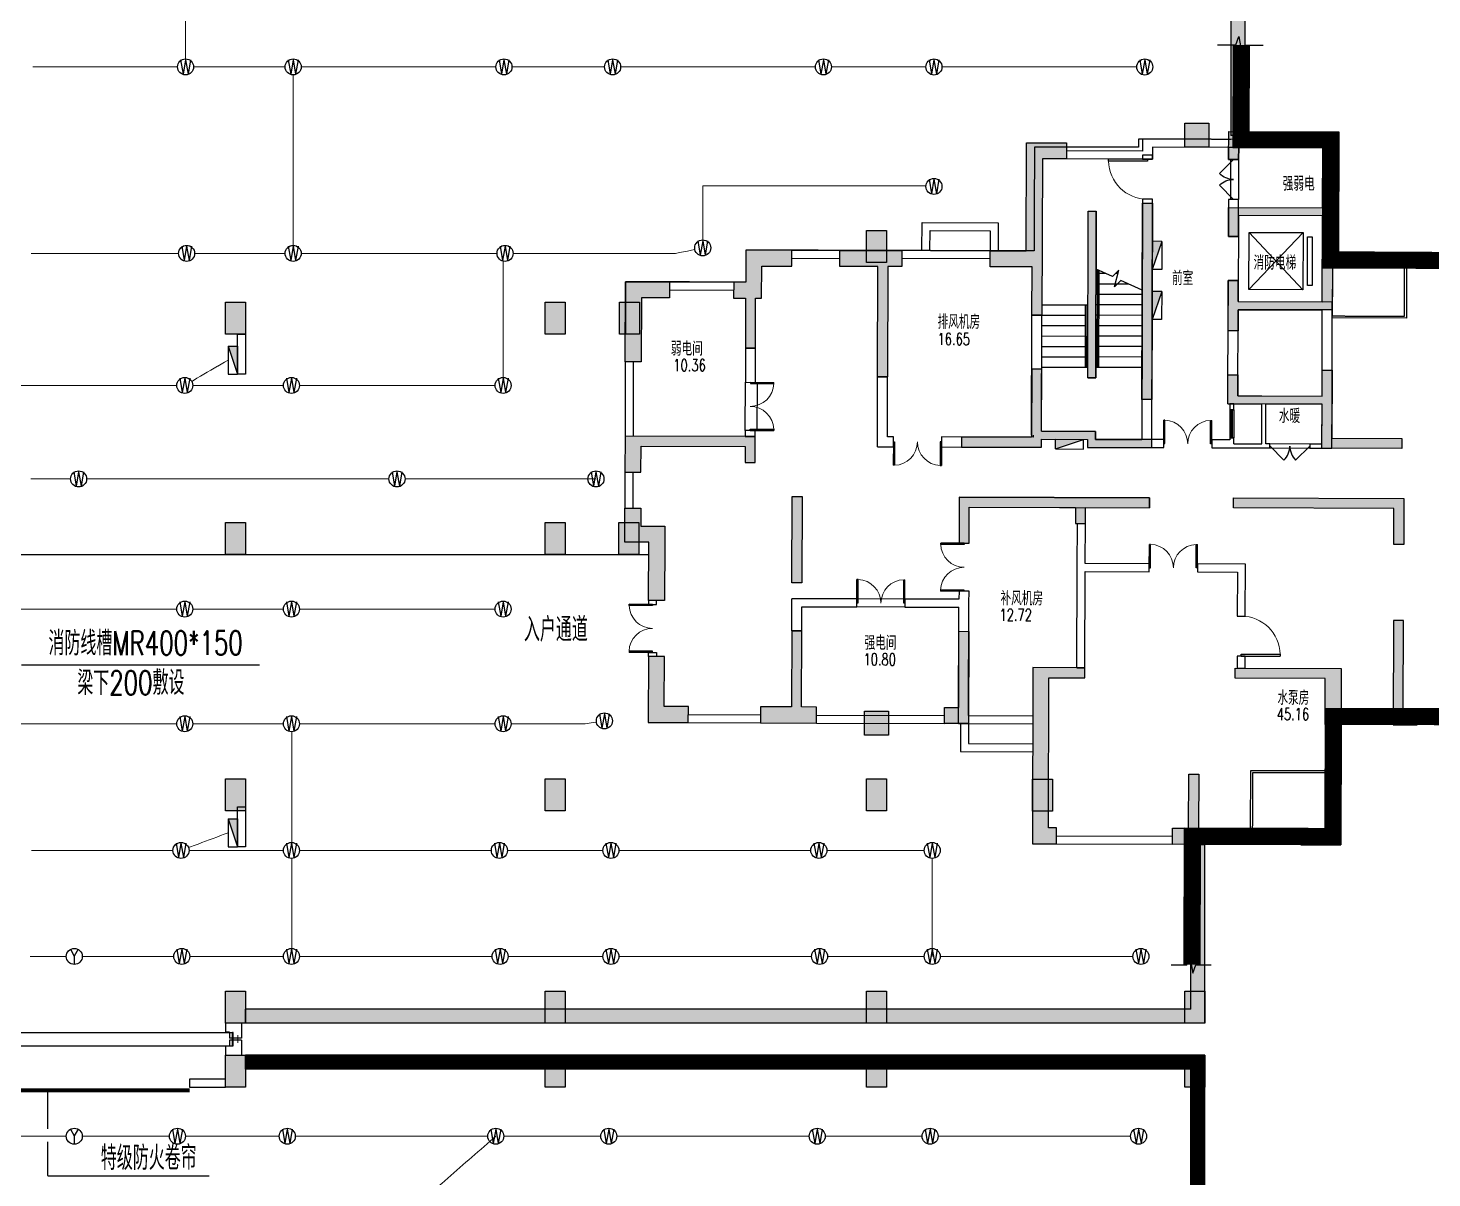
# Model space of a CAD drawing. Extents: x -1348811 to 123514, y -640545 to 749356.
# Drawn here: x -527251 to -492196, y -132124 to -103422 of the extents above; entities that cross this region are included whole.
import ezdxf
from ezdxf.enums import TextEntityAlignment as Align

# ---------------------------------------------------------------- set-up
doc = ezdxf.new("R2010")
doc.units = 0
doc.header["$LTSCALE"] = 10
doc.header["$MEASUREMENT"] = 0
for name, pattern in [('BORDER', [1.75, 0.5, -0.25, 0.5, -0.25, 0, -0.25]), ('DASH', [0.35, 0.25, -0.1]), ('常规', [20, 10, 0, 10])]:
    doc.linetypes.add(name, pattern=pattern)
doc.layers.get('0').update_dxf_attribs({"linetype": 'CONTINUOUS'})
for name, color, linetype in [('A-STAIRS', 9, 'CONTINUOUS'), ('COLU', 1, 'CONTINUOUS'), ('COLU_HATCH', 252, 'CONTINUOUS'), ('DIM_SYMB', 3, 'CONTINUOUS'), ('dxh', 252, 'CONTINUOUS'), ('dxsqt', 1, 'CONTINUOUS'), ('HT-TEXT', 7, 'CONTINUOUS'), ('jlq', 1, 'CONTINUOUS'), ('JPS-J-0', 6, 'CONTINUOUS'), ('JPS-WALL', 7, 'CONTINUOUS'), ('JPS-X', 1, 'BORDER'), ('JPS-XHS', 7, 'CONTINUOUS'), ('jz', 121, 'CONTINUOUS'), ('PUB_HATCH', 9, 'CONTINUOUS'), ('RD-equip', 3, 'CONTINUOUS'), ('RD-Text', 4, 'CONTINUOUS'), ('STAIR', 9, 'CONTINUOUS'), ('STAIRS', 9, 'CONTINUOUS'), ('TEXT', 7, 'CONTINUOUS'), ('wall', 8, 'CONTINUOUS'), ('WINDOW', 4, 'CONTINUOUS')]:
    doc.layers.add(name, color=color, linetype=linetype)
doc.layers.add('RD-Line', color=2, linetype='常规', lineweight=0)
doc.layers.get('JPS-X').off()
doc.styles.add('_TCH_SPACE', font='SIMPLEX', dxfattribs={"bigfont": 'GBCBIG'})
doc.styles.add('FS1', font='txt4.shx', dxfattribs={"width": 0.8, "bigfont": 'fstxt.shx'})
doc.styles.add('FS2', font='tjromans.shx', dxfattribs={"width": 0.8, "bigfont": 'tjhztxt.shx'})
doc.styles.add('TEXT', font='tjromans.shx', dxfattribs={"width": 0.8, "height": 400, "bigfont": 'tjhztxt.shx'})

# ---------------------------------------------------------------- blocks, each defined once
blk = doc.blocks.new('zw')
at = {"layer": 'COLU_HATCH'}
for points in [[(95900, -67238), (96500, -67238), (96500, -67838), (95900, -67838)], [(87950, -69914), (88450, -69914), (88450, -70714), (87950, -70714)], [(71950, -71700), (72450, -71700), (72450, -72500), (71950, -72500)], [(79927, -71700), (80427, -71700), (80427, -72500), (79927, -72500)], [(81783, -71705), (82283, -71705), (82283, -72505), (81783, -72505)], [(71950, -77200), (72450, -77200), (72450, -78000), (71950, -78000)], [(79927, -77200), (80427, -77200), (80427, -78000), (79927, -78000)], [(81767, -77205), (82267, -77205), (82267, -78005), (81767, -78005)], [(87900, -81916), (88500, -81916), (88500, -82516), (87900, -82516)], [(71950, -83600), (72450, -83600), (72450, -84400), (71950, -84400)], [(79927, -83600), (80427, -83600), (80427, -84400), (79927, -84400)], [(87950, -83600), (88450, -83600), (88450, -84400), (87950, -84400)], [(92098, -83612), (92598, -83612), (92598, -84412), (92098, -84412)], [(71950, -88900), (72450, -88900), (72450, -89700), (71950, -89700)], [(79927, -88900), (80427, -88900), (80427, -89700), (79927, -89700)], [(87950, -88900), (88450, -88900), (88450, -89700), (87950, -89700)], [(95900, -88900), (96400, -88900), (96400, -89700), (95900, -89700)], [(71950, -90500), (72450, -90500), (72450, -91300), (71950, -91300)], [(79927, -90500), (80427, -90500), (80427, -91300), (79927, -91300)], [(87950, -90500), (88450, -90500), (88450, -91300), (87950, -91300)], [(95900, -90500), (96400, -90500), (96400, -91300), (95900, -91300)]]:
    blk.add_hatch(color=256, dxfattribs=at).paths.add_polyline_path(points)
at = {"layer": 'COLU'}
for points in [[(95900, -67238), (96500, -67238), (96500, -67838), (95900, -67838)], [(87950, -69914), (88450, -69914), (88450, -70714), (87950, -70714)], [(71950, -71700), (72450, -71700), (72450, -72500), (71950, -72500)], [(79927, -71700), (80427, -71700), (80427, -72500), (79927, -72500)], [(81783, -71705), (82283, -71705), (82283, -72505), (81783, -72505)], [(71950, -77200), (72450, -77200), (72450, -78000), (71950, -78000)], [(79927, -77200), (80427, -77200), (80427, -78000), (79927, -78000)], [(81767, -77205), (82267, -77205), (82267, -78005), (81767, -78005)], [(87900, -81916), (88500, -81916), (88500, -82516), (87900, -82516)], [(71950, -83600), (72450, -83600), (72450, -84400), (71950, -84400)], [(79927, -83600), (80427, -83600), (80427, -84400), (79927, -84400)], [(87950, -83600), (88450, -83600), (88450, -84400), (87950, -84400)], [(92098, -83612), (92598, -83612), (92598, -84412), (92098, -84412)], [(71950, -88900), (72450, -88900), (72450, -89700), (71950, -89700)], [(79927, -88900), (80427, -88900), (80427, -89700), (79927, -89700)], [(87950, -88900), (88450, -88900), (88450, -89700), (87950, -89700)], [(95900, -88900), (96400, -88900), (96400, -89700), (95900, -89700)], [(71950, -90500), (72450, -90500), (72450, -91300), (71950, -91300)], [(79927, -90500), (80427, -90500), (80427, -91300), (79927, -91300)], [(87950, -90500), (88450, -90500), (88450, -91300), (87950, -91300)], [(95900, -90500), (96400, -90500), (96400, -91300), (95900, -91300)]]:
    blk.add_lwpolyline(points, close=True, dxfattribs=at)
blk = doc.blocks.new('jlqq')
at = {"layer": 'PUB_HATCH'}
h = blk.add_hatch(color=256, dxfattribs=at)
h.paths.add_polyline_path([(97555, -31015), (89105, -31015), (89105, -36415), (73105, -36415), (73105, -42615), (97205, -42615), (97205, -71865), (98205, -71865), (98205, -74756), (98555, -74757), (98555, -71515), (97555, -71515)])
h.paths.add_polyline_path([(97205, -42315), (73405, -42315), (73405, -36715), (89405, -36715), (89405, -31315), (97205, -31315)], flags=16)
blk.add_hatch(color=256, dxfattribs=at).paths.add_polyline_path([(97555, -92454), (97205, -92453), (97205, -96565), (73605, -96565), (73605, -96915), (97555, -96915)])
at = {"layer": 'jlq'}
for p, q in [((98555, -71515), (98555, -74757)), ((98205, -71865), (98205, -74756)), ((98555, -74757), (98205, -74756)), ((97205, -96565), (97205, -92453)), ((97205, -92453), (97555, -92454)), ((97555, -96915), (97555, -92454)), ((97205, -96565), (73605, -96565)), ((73605, -96915), (73605, -96565)), ((73105, -96915), (73105, -97140)), ((73505, -96915), (73505, -97290)), ((97555, -96915), (73605, -96915)), ((73205, -97140), (73105, -97140)), ((73205, -97140), (73205, -97290)), ((73505, -97290), (73205, -97290)), ((73205, -97340), (73205, -97490)), ((73505, -97340), (73205, -97340)), ((73505, -97340), (73505, -97715)), ((73105, -97490), (73105, -97715)), ((73205, -97490), (73105, -97490)), ((97555, -97715), (73605, -97715)), ((73605, -98065), (73605, -97715)), ((97555, -132515), (97555, -97715)), ((97205, -98065), (73605, -98065)), ((97205, -132865), (97205, -98065))]:
    blk.add_line(p, q, dxfattribs=at)
at = {"layer": 'PUB_HATCH', "const_width": 350}
blk.add_lwpolyline([(97368, -136657), (97380, -97890), (73605, -97890)], dxfattribs=at)
blk = doc.blocks.new('WG')
at = {"layer": 'RD-equip'}
blk.add_circle((0, 0), 200, dxfattribs=at)
at = {"layer": 'RD-equip', "color": 4, "style": 'FS1', "width": 0.8}
blk.add_attdef('消防', text='', height=360, dxfattribs=at).set_placement((0, 0), align=Align.MIDDLE)
blk = doc.blocks.new('WWWW')
at = {"layer": 'RD-equip'}
blk.add_blockref('WG', (0, 0), dxfattribs=at).add_auto_attribs({'消防': 'W'})
blk = doc.blocks.new('yy')
at = {"layer": 'RD-equip'}
blk.add_circle((0, 0), 200, dxfattribs=at)
at = {"layer": 'RD-equip', "color": 4, "style": 'FS1', "width": 0.8}
blk.add_attdef('Y', text='', height=360, dxfattribs=at).set_placement((0, 0), align=Align.MIDDLE)
blk = doc.blocks.new('YYYY')
at = {"layer": 'RD-equip'}
blk.add_blockref('yy', (0, 0), dxfattribs=at).add_auto_attribs({'Y': 'Y'})
blk = doc.blocks.new('f-fjg')
at = {"layer": 'dxh'}
for points in [[(17800, 3800), (15050, 3800), (15050, 3100), (15300, 3100), (15300, 3400), (17400, 3400), (17400, 1900), (15050, 1900), (15050, 1175), (15300, 1175), (15300, 1700), (17400, 1700), (17400, -450), (15300, -450), (15300, 75), (15050, 75), (15050, -1175), (15300, -1175), (15300, -650), (17650, -650), (17650, 400), (18700, 400), (18700, 800), (17800, 800)], [(10150, -800), (10400, -800), (10400, 3100), (11000, 3100), (11000, 3500), (10000, 3500), (10000, 800), (9100, 800), (9100, 400), (10150, 400)], [(11750, 1800), (11550, 1800), (11550, -2360), (11750, -2360)], [(12900, -2900), (13150, -2900), (13150, 2000), (12900, 2000)], [(3000, 800), (4150, 800), (4150, 400), (3400, 400), (3400, -400), (3250, -400), (3250, -1650), (3000, -1650), (3000, -400), (2700, -400), (2700, 0), (3000, 0)], [(5350, 800), (5350, 400), (6300, 400), (6300, -2350), (6550, -2350), (6550, 400), (6900, 400), (6900, 800)], [(20900, 800), (20900, 400), (21250, 400), (21250, -2350), (21500, -2350), (21500, 400), (22450, 400), (22450, 800)], [(24800, 800), (23650, 800), (23650, 400), (24400, 400), (24400, -400), (24550, -400), (24550, -1650), (24800, -1650), (24800, -400), (25100, -400), (25100, 0), (24800, 0)], [(400, -400), (1100, -400), (1100, 0), (0, 0), (0, -2000), (400, -2000)], [(27400, -400), (27400, -2000), (27800, -2000), (27800, 0), (26700, 0), (26700, -400)], [(8400, -3850), (8400, -4100), (10400, -4100), (10400, -3900), (11550, -3900), (11550, -4100), (13150, -4100), (13150, -3900), (11750, -3900), (11750, -3700), (10400, -3700), (10400, -2150), (10150, -2150), (10150, -3850)], [(17400, -4100), (19400, -4100), (19400, -3850), (17650, -3850), (17650, -2150), (17400, -2150), (17400, -2800), (15300, -2800), (15300, -2275), (15050, -2275), (15050, -3000), (17400, -3000)], [(400, -4100), (3000, -4100), (3000, -4500), (3250, -4500), (3250, -3850), (0, -3850), (0, -4750), (400, -4750)], [(24550, -3850), (24550, -4500), (24800, -4500), (24800, -4100), (27400, -4100), (27400, -4750), (27800, -4750), (27800, -3850)], [(4175, -7500), (4425, -7500), (4425, -5350), (4175, -5350)], [(8350, -6500), (8600, -6500), (8600, -5600), (11250, -5600), (11250, -6000), (11500, -6000), (11500, -5600), (13100, -5600), (13100, -5350), (8350, -5350)], [(19200, -5600), (19200, -6500), (19450, -6500), (19450, -5350), (15200, -5350), (15200, -5600)], [(23625, -5350), (23375, -5350), (23375, -7500), (23625, -7500)], [(600, -6500), (600, -7950), (1000, -7950), (1000, -6500), (1000, -6100), (400, -6100), (400, -5650), (0, -5650), (0, -6500)], [(27800, -6500), (27800, -5650), (27400, -5650), (27400, -6100), (26800, -6100), (26800, -6500), (26800, -7950), (27200, -7950), (27200, -6500)], [(19200, -11000), (19800, -11000), (19800, -10600), (19450, -10600), (19450, -8400), (19200, -8400)], [(3400, -10600), (3400, -11000), (4800, -11000), (4800, -10600), (4425, -10600), (4425, -8700), (4175, -8700), (4175, -10600)], [(8350, -10600), (8000, -10600), (8000, -11000), (8600, -11000), (8600, -8700), (8350, -8700)], [(23375, -10600), (23000, -10600), (23000, -11000), (24400, -11000), (24400, -10600), (23625, -10600), (23625, -8700), (23375, -8700)], [(1000, -9350), (600, -9350), (600, -11000), (1600, -11000), (1600, -10600), (1000, -10600)], [(26800, -10600), (26200, -10600), (26200, -11000), (27200, -11000), (27200, -9350), (26800, -9350)], [(10600, -9850), (11500, -9850), (11500, -9600), (10200, -9600), (10200, -14000), (10800, -14000), (10800, -13600), (10600, -13600)], [(17900, -9600), (15250, -9600), (15250, -9850), (17500, -9850), (17500, -11000), (17900, -11000)], [(15100, -14000), (15100, -13600), (14350, -13600), (14350, -12250), (14100, -12250), (14100, -13600), (13700, -13600), (13700, -14000)], [(17900, -12250), (17500, -12250), (17500, -13600), (16900, -13600), (16900, -14000), (17900, -14000)]]:
    blk.add_hatch(color=256, dxfattribs=at).paths.add_polyline_path(points)
at = {"layer": 'dxsqt'}
for points in [[(15050, 3100), (15050, 3800), (17800, 3800), (17800, 800), (18700, 800), (18700, 400), (17650, 400), (17650, -650), (15300, -650), (15300, -1175), (15050, -1175), (15050, 75), (15300, 75), (15300, -450), (17400, -450), (17400, 1700), (15300, 1700), (15300, 1175), (15050, 1175), (15050, 1900), (17400, 1900), (17400, 3400), (15300, 3400), (15300, 3100), (15050, 3100)], [(10400, 3100), (10400, -800), (10150, -800), (10150, 400), (9100, 400), (9100, 800), (10000, 800), (10000, 3500), (11000, 3500), (11000, 3100), (10400, 3100)], [(3400, 400), (4150, 400), (4150, 800), (3000, 800), (3000, 0), (2700, 0), (2700, -400), (3000, -400), (3000, -1650), (3250, -1650), (3250, -400), (3400, -400), (3400, 400)], [(6900, 800), (6900, 400), (6550, 400), (6550, -2350), (6300, -2350), (6300, 400), (5350, 400), (5350, 800), (6900, 800)], [(21250, 400), (20900, 400), (20900, 800), (22450, 800), (22450, 400), (21500, 400), (21500, -2350), (21250, -2350), (21250, 400)], [(24400, 400), (23650, 400), (23650, 800), (24800, 800), (24800, 0), (25100, 0), (25100, -400), (24800, -400), (24800, -1650), (24550, -1650), (24550, -400), (24400, -400), (24400, 400)], [(400, -400), (400, -2000), (0, -2000), (0, 0), (1100, 0), (1100, -400), (400, -400)], [(27800, 0), (26700, 0), (26700, -400), (27400, -400), (27400, -2000), (27800, -2000), (27800, 0)], [(17650, -2150), (17650, -3850), (19400, -3850), (19400, -4100), (17400, -4100), (17400, -3000), (15050, -3000), (15050, -3000), (15050, -3000), (15050, -2275), (15300, -2275), (15300, -2800), (17400, -2800), (17400, -2150), (17650, -2150)], [(3250, -3850), (0, -3850), (0, -4750), (400, -4750), (400, -4100), (3000, -4100), (3000, -4500), (3250, -4500), (3250, -3850)], [(24550, -3850), (27800, -3850), (27800, -4750), (27400, -4750), (27400, -4100), (24800, -4100), (24800, -4500), (24550, -4500), (24550, -3850)], [(8350, -5350), (8350, -6500), (8600, -6500), (8600, -5600), (11250, -5600), (11250, -6000), (11500, -6000), (11500, -5600), (13100, -5600), (13100, -5350), (8350, -5350)], [(400, -5650), (400, -6100), (1000, -6100), (1000, -6500), (1000, -6500), (1000, -7950), (600, -7950), (600, -6500), (0, -6500), (0, -5650), (400, -5650)], [(27400, -6100), (26800, -6100), (26800, -6500), (26800, -6500), (26800, -7950), (27200, -7950), (27200, -6500), (27800, -6500), (27800, -5650), (27400, -5650), (27400, -6100)], [(19200, -11000), (19800, -11000), (19800, -10600), (19450, -10600), (19450, -8400), (19200, -8400), (19200, -11000)], [(3400, -10600), (3400, -11000), (4800, -11000), (4800, -10600), (4425, -10600), (4425, -8700), (4175, -8700), (4175, -10600), (3400, -10600)], [(23375, -10600), (23000, -10600), (23000, -11000), (24400, -11000), (24400, -10600), (23625, -10600), (23625, -8700), (23375, -8700), (23375, -10600)], [(1000, -10600), (1000, -9350), (600, -9350), (600, -11000), (1600, -11000), (1600, -10600), (1000, -10600)], [(26200, -10600), (26800, -10600), (26800, -9350), (27200, -9350), (27200, -11000), (26200, -11000), (26200, -10600)], [(10200, -14000), (10800, -14000), (10800, -13600), (10600, -13600), (10600, -9850), (11500, -9850), (11500, -9600), (10200, -9600), (10200, -14000)], [(17900, -11000), (17500, -11000), (17500, -9850), (15250, -9850), (15250, -9600), (17900, -9600), (17900, -11000)], [(13700, -13600), (14100, -13600), (14100, -12250), (14350, -12250), (14350, -13600), (15100, -13600), (15100, -14000), (13700, -14000), (13700, -13600)], [(16900, -13600), (16900, -14000), (17900, -14000), (17900, -12250), (17500, -12250), (17500, -13600), (16900, -13600)]]:
    blk.add_lwpolyline(points, dxfattribs=at)
for points in [[(11750, 1800), (11750, -2360), (11550, -2360), (11550, 1800)], [(11750, 1800), (11750, -2360), (11550, -2360), (11550, 1800)], [(12900, 2000), (13150, 2000), (13150, -2900), (12900, -2900)], [(10400, -4100), (10400, -3900), (11550, -3900), (11550, -4100), (13150, -4100), (13150, -3900), (11750, -3900), (11750, -3700), (10400, -3700), (10400, -2150), (10150, -2150), (10150, -3850), (8400, -3850), (8400, -4100)], [(4425, -5350), (4425, -7500), (4175, -7500), (4175, -5350)], [(19200, -6500), (19200, -5600), (15200, -5600), (15200, -5350), (19450, -5350), (19450, -6500)], [(23375, -7500), (23625, -7500), (23625, -5350), (23375, -5350)], [(8000, -10600), (8350, -10600), (8350, -8700), (8600, -8700), (8600, -11000), (8000, -11000)]]:
    blk.add_lwpolyline(points, close=True, dxfattribs=at)
blk = doc.blocks.new('DTTT')
at = {"layer": 'jz'}
for p, q in [((748, -792), (-748, 792)), ((-748, -792), (748, 792))]:
    blk.add_line(p, q, dxfattribs=at)
for points in [[(-748, -792), (-748, 792), (748, 792), (748, -792)], [(-1003, -673), (-1003, 673), (-871, 673), (-871, -673)]]:
    blk.add_lwpolyline(points, close=True, dxfattribs=at)
blk = doc.blocks.new('DXHS')
at = {"layer": 'JPS-XHS'}
blk.add_hatch(color=256, dxfattribs=at).paths.add_polyline_path([(-350, 240), (-350, 0), (350, 0)])
at = {"layer": 'JPS-XHS', "linetype": 'Continuous'}
for p, q in [((-350, 240), (-350, 0)), ((-350, 240), (350, 240)), ((-350, 0), (350, 0)), ((350, 240), (350, 0))]:
    blk.add_line(p, q, dxfattribs=at)
at = {"layer": 'JPS-XHS'}
blk.add_line((-350, 240), (350, 0), dxfattribs=at)
blk = doc.blocks.new('A$C1928491B')
at = {"layer": 'JPS-XHS', "rotation": 270}
for p in [(13000, -2800), (13000, -4050)]:
    blk.add_blockref('DXHS', p, dxfattribs=at)
at = {"layer": 'JPS-XHS', "xscale": -1, "rotation": 180}
blk.add_blockref('DXHS', (10950, -7400), dxfattribs=at)
blk = doc.blocks.new('$DorLib2D$00000116')
at = {"color": 0}
for p, q in [((-0.5, 0), (-0.146, 0.354)), ((0.5, 0), (0.146, 0.354))]:
    blk.add_line(p, q, dxfattribs=at)
for centre, start, end in [((-0.5, 0), 0, 45), ((0.5, 0), 135, 180)]:
    blk.add_arc(centre, 0.5, start, end, dxfattribs=at)
blk = doc.blocks.new('$DorLib2D$00000002')
for p, q in [((-0.5, 0), (-0.5, 0.4875)), ((-0.475, 0.4875), (-0.5, 0.4875)), ((-0.475, 0), (-0.475, 0.4875)), ((0.475, 0), (0.475, 0.4875)), ((0.475, 0.4875), (0.5, 0.4875)), ((0.5, 0), (0.5, 0.4875)), ((-0.5, 0), (-0.475, 0)), ((0.5, 0), (0.475, 0))]:
    blk.add_line(p, q)
at = {"lineweight": 13}
for centre, start, end in [((-0.4875, 0), 0, 88.53072), ((0.4875, 0), 91.46928, 180)]:
    blk.add_arc(centre, 0.4875, start, end, dxfattribs=at)
blk = doc.blocks.new('$WINLIB2D$00000001')
for p, q in [((-0.5, 0.5), (0.5, 0.5)), ((-0.5, 0.5), (-0.5, -0.5)), ((0.5, 0.167), (-0.5, 0.167)), ((0.5, -0.5), (0.5, 0.5)), ((0.5, -0.167), (-0.5, -0.167)), ((-0.5, -0.5), (0.5, -0.5))]:
    blk.add_line(p, q)
blk = doc.blocks.new('$DorLib2D$00000001')
for p, q in [((0.45, 0.975), (0.5, 0.975)), ((0.45, 0), (0.45, 0.975)), ((0.5, 0), (0.5, 0.975)), ((0.5, 0), (0.45, 0))]:
    blk.add_line(p, q)
at = {"lineweight": 13}
blk.add_arc((0.475, 0), 0.975, 91.4693, 180, dxfattribs=at)

msp = doc.modelspace()

# ---------------------------------------------------------------- linework, layer by layer
at = {"layer": 'A-STAIRS', "color": 232, "linetype": 'DASH', "ltscale": 5}
msp.add_lwpolyline([(-497221.1, -106200.2), (-499521.1, -106193.4), (-499521.7, -106393.4), (-502121.7, -106393.4), (-502129.5, -108985.6), (-509329.4, -108964.2), (-509331.8, -109764.2), (-512331.8, -109755.3), (-512335.7, -111059.4)], dxfattribs=at)
at = {"layer": 'DIM_SYMB'}
for points in [[(-497551.1, -103842.6), (-497091, -103844), (-497013.9, -103634.2), (-496941.1, -104054.4), (-496866, -103844.6), (-496405.9, -103846)], [(-499432.4, -109964), (-499968.3, -109719.7), (-500125, -109879.1), (-500018.2, -109466.2), (-500173.1, -109626.4), (-500580.8, -109440.6)], [(-498707.6, -126803.1), (-498320.1, -126804.2), (-498243.1, -126594.4), (-498170.3, -127014.7), (-498095.1, -126804.9), (-497707.6, -126806)]]:
    msp.add_lwpolyline(points, dxfattribs=at)
for points in [[(-501393.4, -110327.8, 0, 0, 0), (-501397.2, -111587.8, 80, 0, 0), (-501398.1, -111887.8, 0, 0, 0)], [(-509864.6, -118366.4, 0, 0, 0), (-510436.4, -118364.7, 80, 0, 0), (-510736.4, -118363.8, 0, 0, 0)]]:
    msp.add_lwpolyline(points, format="xyseb", dxfattribs=at)
at = {"layer": 'HT-TEXT'}
for p, q in [((-526757.2, -130900.1, 0), (-526757.2, -129940.1)), ((-526757.2, -132064.8, 0), (-526757.2, -131221, 0)), ((-526747.2, -132074.8, 0), (-522731.5, -132074.8, 0))]:
    msp.add_line(p, q, dxfattribs=at)
msp.add_arc((-526747.2, -132064.8, 0), 10, 180, 270, dxfattribs=at)
at = {"layer": 'JPS-J-0'}
msp.add_lwpolyline([(-492830.7, -109413.3), (-492834.4, -110663.3), (-494684.4, -110657.8)], dxfattribs=at)
at = {"layer": 'JPS-J-0', "linetype": 'DASH'}
for points in [[(-494680.7, -109407.8), (-494684.3, -110607.8), (-492884.3, -110613.2), (-492880.7, -109413.2)], [(-494868.2, -122007.3), (-494872.4, -123407.3), (-496672.4, -123401.9), (-496668.2, -122001.9)]]:
    msp.add_lwpolyline(points, close=True, dxfattribs=at)
at = {"layer": 'JPS-J-0'}
msp.add_lwpolyline([(-494868, -121957.3), (-494872.4, -123407.3), (-496722.4, -123401.8), (-496718, -121951.8)], close=True, dxfattribs=at)
at = {"layer": 'JPS-WALL'}
for points in [[(-521817.7, -111059.4), (-521817.7, -112059.4), (-522017.7, -112059.4), (-522017.7, -111059.4)], [(-521817.7, -122859.4), (-521817.7, -123859.4), (-522017.7, -123859.4), (-522017.7, -122859.4)]]:
    msp.add_lwpolyline(points, close=True, dxfattribs=at)
at = {"layer": 'PUB_HATCH', "const_width": 400}
msp.add_lwpolyline([(-496961.1, -103844.3), (-496968.1, -106201), (-494721.2, -106207.7), (-494730.1, -109207.7), (-487730.1, -109228.5), (-487732.5, -110028.5), (-484732.5, -110037.4), (-484750.7, -116137.4), (-485350.7, -116135.6), (-485364.1, -120635.6), (-494664, -120607.9), (-494673, -123607.9), (-498180.9, -123597.4), (-498190.5, -126804.6)], dxfattribs=at)
at = {"layer": 'RD-Line'}
for p, q in [((-523317.8, -104191.1), (-523317.8, -101769)), ((-527128.5, -104391.1), (-524210, -104391.1)), ((-524210, -104391.1), (-523517.8, -104391.1)), ((-523117.8, -104391.1), (-520831.5, -104391.1)), ((-520431.5, -104391.1), (-515567.8, -104391.1)), ((-515167.8, -104391.1), (-512854.2, -104391.1)), ((-512454.2, -104391.1), (-507590.5, -104391.1)), ((-507190.5, -104391.1), (-504830.3, -104391.1)), ((-504430.4, -104391.1), (-499566.6, -104391.1)), ((-520628.5, -108845.1), (-520628.5, -104591.1)), ((-510398.6, -108710), (-510398.6, -107358.5)), ((-504829.6, -107358.5), (-510398.6, -107358.5)), ((-511081.5, -109045.1), (-510601.3, -108949.1)), ((-527170.1, -109045.1), (-524210, -109045.1)), ((-524210, -109045.1), (-523491.2, -109045.1)), ((-523091.2, -109045.1), (-520831.5, -109045.1)), ((-520431.5, -109045.1), (-515541.2, -109045.1)), ((-515388.3, -112141.7), (-515388.3, -109239.5)), ((-515141.2, -109045.1), (-511081.5, -109045.1)), ((-522257.7, -111709.4), (-523165.7, -112240.7)), ((-528424.1, -112341.7), (-524210, -112341.7)), ((-524210, -112341.7), (-523538.3, -112341.7)), ((-523138.3, -112341.7), (-520874.1, -112341.7)), ((-520474.1, -112341.7), (-515588.3, -112341.7)), ((-526188.8, -114676.4), (-527178.1, -114676.4)), ((-524210, -114676.4), (-525788.8, -114676.4)), ((-518238.8, -114676.4), (-524210, -114676.4)), ((-513070, -114676.4), (-517838.8, -114676.4)), ((-528424.1, -117925), (-523538.3, -117925)), ((-523138.3, -117925), (-520874.1, -117925)), ((-520474.1, -117925), (-515588.3, -117925)), ((-523538.3, -120788.2), (-528424.1, -120788.2)), ((-520874.1, -120788.2), (-523138.3, -120788.2)), ((-515588.3, -120788.2), (-520474.1, -120788.2)), ((-513338, -120788.2), (-515188.3, -120788.2)), ((-513338, -120788.2), (-513058.4, -120746.5)), ((-520665.3, -123749.9), (-520665.3, -120988)), ((-522257.7, -123509.4), (-523245.3, -123879.5)), ((-527161.8, -123949.7), (-523632.5, -123949.7)), ((-523232.5, -123949.7), (-520874.1, -123949.7)), ((-520474.1, -123949.7), (-515682.5, -123949.7)), ((-515282.5, -123949.7), (-512896.9, -123949.7)), ((-512496.9, -123949.7), (-507705.3, -123949.7)), ((-507305.3, -123949.7), (-504874.1, -123949.7)), ((-520666.8, -126395.2), (-520666.8, -124149.6)), ((-504674.1, -126595), (-504674.1, -124149.7)), ((-526296.5, -126595), (-527202.9, -126595)), ((-523614, -126595), (-525896.5, -126595)), ((-520874.1, -126595), (-523214, -126595)), ((-515664, -126595), (-520474.1, -126595)), ((-512896.9, -126595), (-515264, -126595)), ((-507686.8, -126595), (-512496.9, -126595)), ((-504874.1, -126595), (-507286.8, -126595)), ((-499664, -126595), (-504474.1, -126595)), ((-527672.7, -131084.8), (-526296.5, -131084.8)), ((-525896.5, -131084.8), (-523722.1, -131084.8)), ((-523322.1, -131084.8), (-520978.1, -131084.8)), ((-520578.1, -131084.8), (-515772.1, -131084.8)), ((-517980, -133179.8), (-515572.1, -131084.8)), ((-515372.1, -131084.8), (-512950.8, -131084.8)), ((-512550.8, -131084.8), (-507744.9, -131084.8)), ((-507344.9, -131084.8), (-504928.1, -131084.8)), ((-504528.1, -131084.8), (-499722.1, -131084.8))]:
    msp.add_line(p, q, dxfattribs=at)
at = {"layer": 'RD-Text'}
msp.add_line((-527412.8, -119316.4), (-521475.4, -119316.4), dxfattribs=at)
at = {"layer": 'STAIR'}
for p, q in [((-497028.4, -108625.8), (-497031.6, -109725.8)), ((-500551.1, -109550.3), (-500581.1, -109550.2)), ((-500550.8, -109454.2), (-500558.1, -111890.3)), ((-500510.9, -109472.4), (-500518.1, -111890.4)), ((-500338.6, -109551), (-500511.1, -109550.4)), ((-500040.3, -109551.8), (-500100.8, -109551.7)), ((-500552.7, -110070.3), (-500582.7, -110070.2)), ((-500551.9, -109810.3), (-500581.9, -109810.2)), ((-499432.7, -110073.7), (-500512.7, -110070.4)), ((-499764.4, -109812.7), (-500511.9, -109810.4)), ((-501933.4, -110326.2), (-500853.4, -110329.4)), ((-500853.4, -110329.4), (-500858.1, -111889.4)), ((-500853.4, -110329.4), (-500813.4, -110329.5)), ((-500813.4, -110329.5), (-500818.1, -111889.5)), ((-500813.4, -110329.5), (-500783.4, -110329.6)), ((-500553.4, -110330.3), (-500583.4, -110330.2)), ((-499433.5, -110333.7), (-500513.4, -110330.4)), ((-501934.2, -110586.2), (-500854.2, -110589.4)), ((-500814.2, -110589.5), (-500784.2, -110589.6)), ((-500554.2, -110590.3), (-500584.2, -110590.2)), ((-499434.2, -110593.7), (-500514.2, -110590.4)), ((-501935.8, -111106.2), (-500855.8, -111109.4)), ((-501935, -110846.2), (-500855, -110849.4)), ((-500815.8, -111109.5), (-500785.8, -111109.6)), ((-500815, -110849.5), (-500785, -110849.6)), ((-500555.8, -111110.3), (-500585.8, -111110.2)), ((-500555, -110850.3), (-500585, -110850.2)), ((-499435.8, -111113.7), (-500515.8, -111110.4)), ((-499435, -110853.7), (-500515, -110850.4)), ((-501936.5, -111366.2), (-500856.5, -111369.4)), ((-500816.5, -111369.5), (-500786.5, -111369.6)), ((-500556.5, -111370.3), (-500586.5, -111370.2)), ((-499436.6, -111373.7), (-500516.5, -111370.4)), ((-501937.3, -111626.2), (-500857.3, -111629.4)), ((-500817.3, -111629.5), (-500787.3, -111629.6)), ((-500557.3, -111630.3), (-500587.3, -111630.2)), ((-499437.3, -111633.6), (-500517.3, -111630.4)), ((-501938.1, -111886.2), (-500788.1, -111889.6)), ((-499438.1, -111893.6), (-500588.1, -111890.2)), ((-585817.7, -116559.4), (-511752, -116559.4))]:
    msp.add_line(p, q, dxfattribs=at)
at = {"layer": 'STAIRS'}
for p, q in [((-529992.7, -128494.4, 0), (-522127.6, -128494.4, 0)), ((-522142.6, -128824.4, 0), (-522142.6, -128494.4, 0)), ((-522127.6, -128494.4, 0), (-522142.6, -128494.4, 0)), ((-522127.6, -128824.4, 0), (-522127.6, -128494.4, 0)), ((-529992.7, -128824.4, 0), (-522127.6, -128824.4, 0)), ((-522127.6, -128824.4, 0), (-522142.6, -128824.4, 0))]:
    msp.add_line(p, q, dxfattribs=at)
at = {"layer": 'STAIRS', "const_width": 30, "elevation": 0}
msp.add_lwpolyline([(-522012.6, -128559.4), (-522012.6, -128759.4)], dxfattribs=at)
at = {"layer": 'wall'}
for p, q in [((-497271.7, -106400.1), (-497272.6, -106700.1)), ((-497021.7, -106400.8), (-497271.7, -106400.1)), ((-497022.6, -106700.9), (-497021.7, -106400.8)), ((-499422.3, -106593.7), (-499422.6, -106693.7)), ((-499422.6, -106693.7), (-499172.6, -106694.4)), ((-499172.3, -106594.4), (-499422.3, -106593.7)), ((-499172.6, -106694.4), (-499172.3, -106594.4)), ((-497272.6, -106700.1), (-497022.6, -106700.9)), ((-499425.6, -107693.7), (-499443.5, -113693.6)), ((-499175.6, -107694.4), (-499425.6, -107693.7)), ((-499193.5, -113694.4), (-499175.6, -107694.4)), ((-497275.6, -107700.1), (-497276.5, -108000.2)), ((-497025.6, -107700.9), (-497275.6, -107700.1)), ((-497026.5, -108000.9), (-497025.6, -107700.9)), ((-500788.9, -112149.6), (-500776.5, -107989.6)), ((-500776.5, -107989.6), (-500576.5, -107990.2)), ((-500588.9, -112150.2), (-500576.5, -107990.2)), ((-497276.5, -108000.1), (-497278.4, -108625.1)), ((-497028.4, -108625.8), (-497026.5, -108000.8)), ((-497278.4, -108625.1), (-497028.4, -108625.8)), ((-508179.4, -108967.6), (-506979.4, -108971.2)), ((-503229.4, -108982.3), (-505429.4, -108975.8)), ((-508180, -109167.6), (-506980, -109171.2)), ((-503230, -109182.3), (-505430, -109175.8)), ((-511232.4, -109958.5), (-509632.4, -109963.3)), ((-511231.8, -109758.5), (-509631.8, -109763.3)), ((-497281.6, -109725.1), (-497283.5, -110350.1)), ((-497031.6, -109725.8), (-497281.6, -109725.1)), ((-497033.2, -110250.8), (-497031.6, -109725.8)), ((-497290.8, -112800), (-497283.5, -110350.1)), ((-497033.2, -110250.8), (-494683.2, -110257.8)), ((-494690.5, -112707.8), (-494683.2, -110257.8)), ((-502193.1, -113585.5), (-502184.2, -110585.5)), ((-502184.2, -110585.5), (-501934.2, -110586.2)), ((-501942.9, -113486.2), (-501934.2, -110586.2)), ((-497040.2, -112600.8), (-497033.8, -110450.8)), ((-497033.8, -110450.8), (-494933.8, -110457.1)), ((-494940.2, -112607), (-494933.8, -110457.1)), ((-509336.7, -111414.2), (-509339.2, -112264.2)), ((-509086.7, -111414.9), (-509336.7, -111414.2)), ((-509089.2, -112264.9), (-509086.7, -111414.9)), ((-512337.7, -111755.2), (-512343.3, -113605.2)), ((-512137.7, -111755.8), (-512143.3, -113605.8)), ((-506044, -113874), (-506038.8, -112124)), ((-506038.8, -112124), (-505788.8, -112124.7)), ((-505793.3, -113624.7), (-505788.8, -112124.7)), ((-500788.9, -112149.6), (-500588.9, -112150.2)), ((-509339.2, -112264.2), (-509089.2, -112264.9)), ((-497290.8, -112800), (-496440.8, -112802.6)), ((-497240.8, -112800.2), (-497241.2, -112950.2)), ((-497140.8, -112800.5), (-497240.8, -112800.2)), ((-497141.2, -112950.5), (-497140.8, -112800.5)), ((-497040.2, -112600.8), (-496440.2, -112602.6)), ((-496443.8, -113802.6), (-496440.8, -112802.6)), ((-496440.2, -112602.6), (-494940.2, -112607)), ((-496343.8, -113802.9), (-496340.8, -112802.9)), ((-496340.8, -112802.9), (-494940.8, -112807)), ((-494943.8, -113807), (-494940.8, -112807)), ((-494694.1, -113907.8), (-494690.5, -112707.8)), ((-497241.2, -112950.2), (-497141.2, -112950.5)), ((-509342.8, -113464.2), (-509343.3, -113614.2)), ((-509092.8, -113464.9), (-509342.8, -113464.2)), ((-509093.3, -113614.9), (-509092.8, -113464.9)), ((-501942.9, -113486.2), (-500592.9, -113490.2)), ((-500592.9, -113490.2), (-500593.5, -113690.2)), ((-509343.3, -113614.2), (-509093.3, -113614.9)), ((-506044, -113874), (-505644, -113875.2)), ((-505643.3, -113625.2), (-505793.3, -113624.7)), ((-505644, -113875.2), (-505643.3, -113625.2)), ((-504443.3, -113628.8), (-504444, -113878.8)), ((-504444, -113878.8), (-501944, -113886.2)), ((-502143.3, -113635.6), (-504443.3, -113628.8)), ((-502143.3, -113635.6), (-502143.1, -113585.6)), ((-501944, -113886.2), (-501943.4, -113686.2)), ((-501943.4, -113686.2), (-500793.5, -113689.6)), ((-500793.5, -113689.6), (-500794, -113889.6)), ((-500794, -113889.6), (-499344.1, -113893.9)), ((-500593.5, -113690.2), (-499443.5, -113693.6)), ((-499344.1, -113893.9), (-498894.1, -113895.3)), ((-498893.5, -113695.3), (-499193.5, -113694.4)), ((-498894.1, -113895.3), (-498893.5, -113695.3)), ((-497693.5, -113698.9), (-497694.1, -113898.8)), ((-497694.1, -113898.8), (-497144.1, -113900.5)), ((-497243.5, -113700.2), (-497693.5, -113698.9)), ((-497243.3, -113650.2), (-497243.5, -113700.2)), ((-497143.3, -113650.5), (-497243.3, -113650.2)), ((-497144.1, -113900.5), (-496444.1, -113902.6)), ((-497143.8, -113800.5), (-497143.3, -113650.5)), ((-497143.8, -113800.5), (-496443.8, -113802.6)), ((-496444.1, -113902.6), (-496244.1, -113903.2)), ((-496243.8, -113803.2), (-496343.8, -113802.9)), ((-496244.1, -113903.2), (-496243.8, -113803.2)), ((-495243.8, -113806.1), (-495244.1, -113906.1)), ((-495244.1, -113906.1), (-494694.1, -113907.8)), ((-494943.8, -113807), (-495243.8, -113806.1)), ((-512345.9, -114505.2), (-512348.6, -115405.2)), ((-512145.9, -114505.8), (-512148.6, -115405.8)), ((-503997.8, -115130.1), (-504001.2, -116280.1)), ((-503997.8, -115130.1), (-499247.8, -115144.2)), ((-499247.8, -115144.2), (-499248.5, -115394.2)), ((-503751.2, -116280.8), (-503748.5, -115380.8)), ((-503748.5, -115380.8), (-499248.5, -115394.2)), ((-501053, -116888.9), (-501049.7, -115788.9)), ((-501049.7, -115788.9), (-500849.7, -115789.5)), ((-500852.7, -116789.5), (-500849.7, -115789.5)), ((-504001.2, -116280.1), (-503751.2, -116280.8)), ((-501060.4, -119388.9), (-501053, -116888.9)), ((-500860.4, -119389.4), (-500853.3, -116989.5)), ((-500853.3, -116989.5), (-499253.3, -116994.2)), ((-499252.7, -116794.2), (-500852.7, -116789.5)), ((-499253.3, -116994.2), (-499252.7, -116794.2)), ((-498052.7, -116797.8), (-498053.3, -116997.8)), ((-498053.3, -116997.8), (-497053.3, -117000.8)), ((-496852.7, -116801.4), (-498052.7, -116797.8)), ((-497053.3, -117000.8), (-497056.6, -118100.8)), ((-496856.6, -118101.4), (-496852.7, -116801.4)), ((-508182.7, -118467.6), (-508180.3, -117667.6)), ((-506555.3, -117672.5), (-508180.3, -117667.6)), ((-506555.9, -117872.5), (-506555.3, -117672.5)), ((-505355.3, -117676.1), (-505355.9, -117876.1)), ((-504005.3, -117680.1), (-505355.3, -117676.1)), ((-504004.8, -117480.1), (-504005.3, -117680.1)), ((-503754.8, -117480.8), (-504004.8, -117480.1)), ((-503764, -120580.8), (-503755.6, -117780.8)), ((-503755.6, -117780.8), (-503754.8, -117480.8)), ((-507932.7, -118468.4), (-507930.9, -117868.4)), ((-507930.9, -117868.4), (-506555.9, -117872.5)), ((-505355.9, -117876.1), (-504005.9, -117880.1)), ((-504014.6, -120780.1), (-504005.9, -117880.1)), ((-497056.6, -118100.8), (-496856.6, -118101.4)), ((-508182.7, -118467.6), (-507932.7, -118468.4)), ((-497059.5, -119100.8), (-497060.4, -119400.8)), ((-496859.5, -119101.4), (-497059.5, -119100.8)), ((-496860.4, -119401.4), (-496859.5, -119101.4)), ((-501060.4, -119388.9), (-500860.4, -119389.4)), ((-497060.4, -119400.8), (-496860.4, -119401.4)), ((-510764, -120560), (-508964, -120565.3)), ((-507564, -120569.5), (-504364, -120579)), ((-503764, -120580.8), (-502164, -120585.6)), ((-502164, -120585.6), (-502164.6, -120785.6)), ((-510764.5, -120760), (-508964.6, -120765.3)), ((-507564.6, -120769.5), (-504364.6, -120779)), ((-504014.6, -120780.1), (-502164.6, -120785.6)), ((-501572.9, -123587.3), (-498672.9, -123596)), ((-501573.5, -123787.3), (-498673.5, -123796))]:
    msp.add_line(p, q, dxfattribs=at)
at = {"layer": 'wall', "linetype": 'ByBlock'}
for p, q in [((-522317.7, -129659.4), (-523217.7, -129659.4)), ((-523217.7, -129659.4), (-523217.7, -129859.4)), ((-523217.7, -129859.4), (-522317.7, -129859.4))]:
    msp.add_line(p, q, dxfattribs=at)
at = {"layer": 'wall'}
for points in [[(-497161.1, -103843.7), (-497168.7, -106400.4), (-494921.7, -106407.1), (-494930.7, -109407.1), (-487930.7, -109427.9), (-487933.1, -110227.9), (-484933.1, -110236.8), (-484950.1, -115936.8), (-485550.1, -115935), (-485563.5, -120435), (-494863.4, -120407.3), (-494872.4, -123407.3), (-498380.3, -123396.8), (-498390.5, -126804)], [(-496761.1, -103844.9), (-496767.5, -106001.6), (-494520.6, -106008.3), (-494529.5, -109008.2), (-487529.5, -109029.1), (-487531.9, -109829.1), (-484531.9, -109838), (-484551.3, -116338), (-485151.3, -116336.2), (-485164.7, -120836.2), (-494464.6, -120808.5), (-494473.6, -123808.5), (-497981.5, -123798), (-497990.5, -126805.2)], [(-497168.1, -106200.4), (-499421.1, -106193.7), (-499422, -106493.7), (-501322, -106488)], [(-497168.7, -106400.4), (-499171.7, -106394.4), (-499172.6, -106694.4), (-501922.6, -106686.2)], [(-504929.4, -108977.3), (-504927.4, -108277.3), (-503027.4, -108282.9), (-503029.5, -108982.9)], [(-504729.4, -108977.9), (-504728, -108477.9), (-503228, -108482.3), (-503229.4, -108982.3)], [(-511755.5, -117707), (-511755.8, -117807), (-511555.8, -117807.6), (-511555.5, -117707.6)], [(-511759.6, -119107), (-511759.3, -119007), (-511559.3, -119007.6), (-511559.6, -119107.6)], [(-503964.6, -120780.2), (-503966.7, -121480.2), (-502166.7, -121485.6)], [(-503764.6, -120780.8), (-503766.1, -121280.8), (-502166.1, -121285.6)]]:
    msp.add_lwpolyline(points, dxfattribs=at)
at = {"layer": 'WINDOW'}
for p, q in [((-497222.6, -106700.3), (-497225.6, -107700.3)), ((-497022.6, -106700.9), (-497025.6, -107700.9)), ((-509342.8, -113464.2), (-509339.2, -112264.2)), ((-509042.8, -113465.1), (-509039.2, -112265.1)), ((-496244.1, -113903.2), (-495244.1, -113906.1)), ((-495243.8, -113806.1), (-496243.8, -113803.2)), ((-505355.3, -117676.1), (-506555.3, -117672.5)), ((-505355.9, -117876.1), (-506555.9, -117872.5))]:
    msp.add_line(p, q, dxfattribs=at)
at = {"layer": 'WINDOW', "linetype": 'DASH'}
for p, q in [((-497028.4, -108625.8), (-497278.4, -108625.1)), ((-497281.6, -109725.1), (-497031.6, -109725.8))]:
    msp.add_line(p, q, dxfattribs=at)
at = {"layer": 'WINDOW', "linetype": 'DASH', "ltscale": 2, "const_width": 100}
msp.add_lwpolyline([(-523217.7, -129940.1), (-528917.7, -129940.1)], dxfattribs=at)

# ---------------------------------------------------------------- block references
at = {"layer": 'COLU'}
msp.add_blockref('zw', (-594267.7, -38559.4), dxfattribs=at)
at = {"layer": 'dxh', "rotation": 359.8294165096934}
msp.add_blockref('f-fjg', (-512331.8, -109755.3), dxfattribs=at)
at = {"layer": 'jlq'}
msp.add_blockref('jlqq', (-595422.9, -31344.6), dxfattribs=at)
at = {"layer": 'JPS-X', "rotation": 359.8294165096934}
msp.add_blockref('A$C1928491B', (-512171.4, -106255.7), dxfattribs=at)
at = {"layer": 'JPS-XHS', "xscale": -1, "rotation": 90}
for p in [(-522017.7, -111709.4), (-522017.7, -123509.4)]:
    msp.add_blockref('DXHS', p, dxfattribs=at)
at = {"layer": 'RD-equip'}
for name, p in [('WWWW', (-523317.8, -104391.1)), ('WWWW', (-520631.5, -104391.1)), ('WWWW', (-515367.8, -104391.1)), ('WWWW', (-512654.2, -104391.1)), ('WWWW', (-507390.5, -104391.1)), ('WWWW', (-504630.4, -104393.1)), ('WWWW', (-499366.7, -104393.1)), ('WWWW', (-504630.4, -107375.7)), ('WWWW', (-523291.2, -109045.1)), ('WWWW', (-520631.5, -109045.1)), ('WWWW', (-515341.2, -109045.1)), ('WWWW', (-510405.2, -108909.9)), ('WWWW', (-523338.3, -112341.7)), ('WWWW', (-520674.1, -112341.7)), ('WWWW', (-515388.3, -112341.7)), ('WWWW', (-525988.8, -114676.4)), ('WWWW', (-518038.8, -114676.4)), ('WWWW', (-513070, -114676.4)), ('WWWW', (-523338.3, -117925)), ('WWWW', (-520674.1, -117925)), ('WWWW', (-515388.3, -117925)), ('WWWW', (-523338.3, -120788.2)), ('WWWW', (-520674.1, -120788.2)), ('WWWW', (-515388.3, -120788.2)), ('WWWW', (-512860.6, -120717)), ('WWWW', (-523432.5, -123949.7)), ('WWWW', (-520674.1, -123949.7)), ('WWWW', (-515482.5, -123949.7)), ('WWWW', (-512696.9, -123949.7)), ('WWWW', (-507505.3, -123949.7)), ('WWWW', (-504674.1, -123949.7)), ('YYYY', (-526096.5, -126595)), ('WWWW', (-523414, -126595)), ('WWWW', (-520674.1, -126595)), ('WWWW', (-515464, -126595)), ('WWWW', (-512696.9, -126595)), ('WWWW', (-507486.8, -126595)), ('WWWW', (-504674.1, -126595)), ('WWWW', (-499464, -126595)), ('YYYY', (-526096.5, -131084.8)), ('WWWW', (-523522.1, -131084.8)), ('WWWW', (-520778.1, -131084.8)), ('WWWW', (-515572.1, -131084.8)), ('WWWW', (-512750.8, -131084.8)), ('WWWW', (-507544.9, -131084.8)), ('WWWW', (-504728.1, -131084.8)), ('WWWW', (-499522.1, -131084.8))]:
    msp.add_blockref(name, p, dxfattribs=at)
at = {"layer": 'STAIR', "xscale": 0.9000000000727868, "yscale": 0.900000000030559, "zscale": 0.9, "rotation": 179.8294165099757}
msp.add_blockref('DTTT', (-496088.6, -109238.7), dxfattribs=at)
at = {"layer": 'WINDOW'}
for name, p, xscale, yscale, zscale, rotation in [('$DorLib2D$00000001', (-499299.1, -107194), 1000, 1000, 1000, 89.82941650991742), ('$DorLib2D$00000116', (-497149.1, -107200.5), -1000, 1000, -1000, 89.82941650991742), ('$DorLib2D$00000002', (-509216, -112864.5), 1199.999999999999, -1200, 1200, 89.82941682335824), ('$DorLib2D$00000002', (-498293.8, -113797.1), 1200.000000000014, 1200, 1200, 359.829416509706), ('$WINLIB2D$00000001', (-497192.3, -113300.3), -700.0000000000003, -100, -700, 89.82941650991742), ('$DorLib2D$00000002', (-505043.7, -113752), 1200.000000000015, -1200, 1200, 359.8294165096805), ('$DorLib2D$00000116', (-495743.9, -113854.7), -999.999999999955, -1000, -1000, 359.8294165096727), ('$DorLib2D$00000002', (-503878, -116880.5), -1200.000000000001, 1200, -1200, 89.82941650991742), ('$DorLib2D$00000002', (-498653, -116896), -1200.000000000001, 1200, -1200, 359.8294165099167), ('$DorLib2D$00000002', (-505955.6, -117774.3), -1200.000000000001, 1200, -1200, 359.8294165099157), ('$DorLib2D$00000002', (-511657.5, -118407.3), -1200.000000000001, -1200, -1200, 269.8294165183107), ('$DorLib2D$00000001', (-496958.1, -118601.1), -1000, -1000, -1000, 89.82941650991742)]:
    msp.add_blockref(name, p, dxfattribs=dict(at, xscale=xscale, yscale=yscale, zscale=zscale, rotation=rotation))

# ---------------------------------------------------------------- texts
at = {"layer": 'RD-Text', "style": 'FS2', "width": 0.7}
for s, p in [('消防线槽MR400*150', (-526741.8, -119080.4)), ('梁下200敷设', (-526020.8, -120069.1))]:
    msp.add_text(s, height=600, rotation=0.16112, dxfattribs=at).set_placement(p)
at = {"layer": 'TEXT'}
for s, height, rotation, style, width, p in [('强弱电', 350, 359.82942, 'TEXT', 0.8, (-495921.7, -107480.2)), ('消防电梯', 350, 359.82942, 'TEXT', 0.8, (-496649.8, -109451.7)), ('前室', 350, 359.82942, 'TEXT', 0.8, (-498688.1, -109837.4)), ('排风机房', 350, 359.82942, 'TEXT', 0.8, (-504540.6, -110929.2)), ('16.65', 297.5, 359.82942, '_TCH_SPACE', 0.705882, (-504540.8, -111331.3)), ('弱电间', 350, 359.82942, 'TEXT', 0.8, (-511200.4, -111598.1)), ('10.36', 297.5, 359.82942, '_TCH_SPACE', 0.705882, (-511138.8, -111984.3)), ('水暖', 350, 359.82942, 'TEXT', 0.8, (-496019.2, -113278.4)), ('补风机房', 350, 359.82942, 'TEXT', 0.8, (-502969.3, -117831.3)), ('入户通道', 600, 0.16112, 'FS2', 0.7, (-514869.7, -118736.3)), ('12.72', 297.5, 359.82942, '_TCH_SPACE', 0.705882, (-502994.8, -118217.2)), ('强电间', 350, 359.82942, 'TEXT', 0.8, (-506365, -118941.3)), ('10.80', 297.5, 359.82942, '_TCH_SPACE', 0.705882, (-506390.5, -119327.3)), ('水泵房', 350, 359.82942, 'TEXT', 0.8, (-496055, -120315)), ('45.16', 297.5, 359.82942, '_TCH_SPACE', 0.705882, (-496072.7, -120694.7))]:
    msp.add_text(s, height=height, rotation=rotation, dxfattribs=dict(at, style=style, width=width)).set_placement(p)
at = {"layer": 'TEXT', "style": 'FS2', "width": 0.7}
msp.add_text('特级防火卷帘', height=600, rotation=0.16112, dxfattribs=at).set_placement((-524237.4, -131923.1, 0), align=Align.CENTER)

doc.saveas('drawing.dxf')
